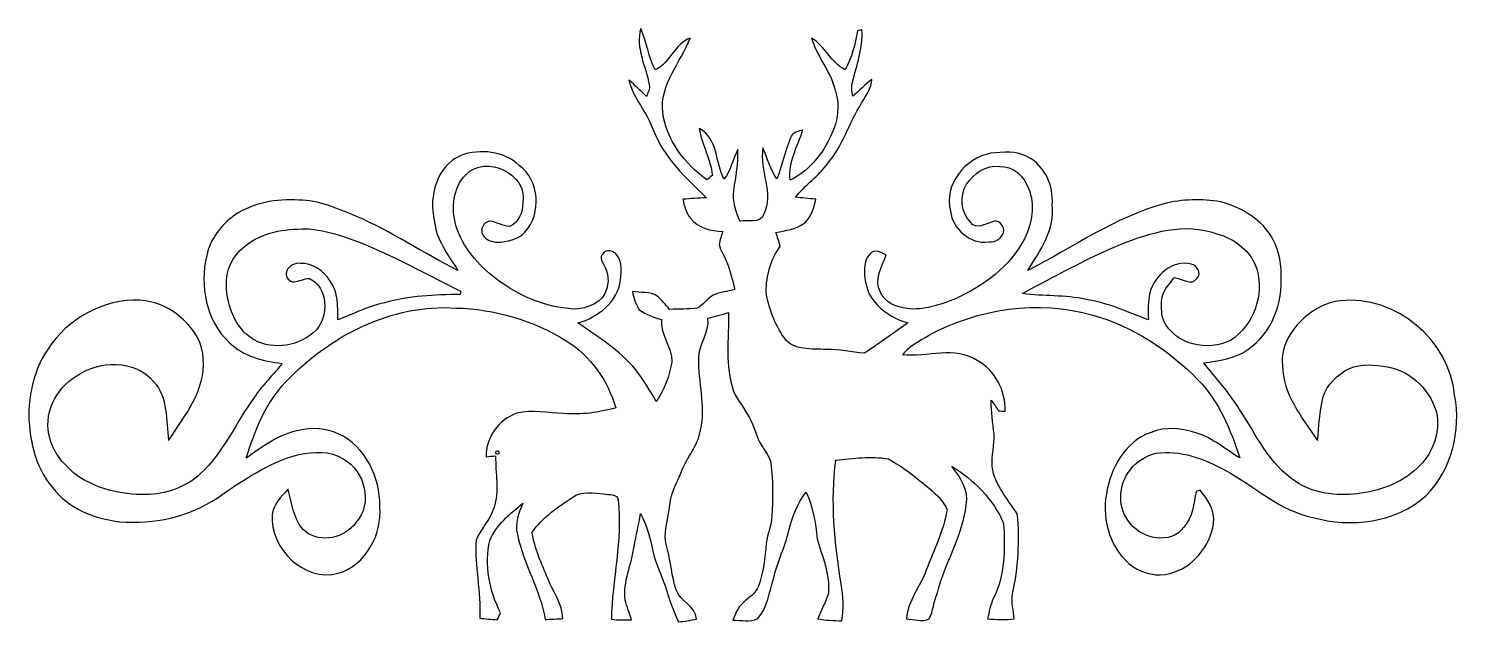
# Model space of a CAD drawing. Header units: centimetres. Extents: x -15.6 to 16.2, y -7.2 to 6.
import ezdxf

# ---------------------------------------------------------------- set-up
doc = ezdxf.new("R2010")
doc.units = ezdxf.units.CM
doc.header["$MEASUREMENT"] = 0
doc.layers.add('Layer 1', color=7, linetype='Continuous')

msp = doc.modelspace()

# ---------------------------------------------------------------- linework, layer by layer
at = {"layer": 'Layer 1', "color": 251}
for points, knots in [([(-1.86902, 4.7244), (-1.93746, 5.13503), (-2.18299, 5.54814), (-2.05493, 5.97182), (-2.05493, 5.97182), (-1.92687, 5.67302), (-1.88419, 5.34494), (-1.73284, 5.0546), (-1.73284, 5.0546), (-1.40547, 5.21476), (-1.30669, 5.63951), (-0.95991, 5.76121), (-0.95991, 5.76121), (-1.16946, 5.2137), (-1.63618, 4.73992), (-1.56774, 4.11057), (-1.56774, 4.11057), (-1.48484, 3.4985), (-1.07774, 2.97145), (-0.58808, 2.61585), (-0.58808, 2.61585), (-0.54786, 2.64689), (-0.50729, 2.67794), (-0.46637, 2.70863), (-0.46637, 2.70863), (-0.50483, 3.0734), (-0.69603, 3.39372), (-0.76024, 3.75144), (-0.76024, 3.75144), (-0.33161, 3.54542), (-0.4064, 2.99579), (-0.2099, 2.63031), (-0.2099, 2.63031), (-0.04868, 2.82116), (-0.0187, 3.07693), (0.09913, 3.29071), (0.09913, 3.29071), (0.11642, 2.98344), (0.05503, 2.68288), (0.01023, 2.3809), (0.01023, 2.3809), (-0.02223, 2.14313), (0.04974, 1.90429), (0.15064, 1.69086), (0.15064, 1.69086), (0.31291, 1.73496), (0.58561, 1.63407), (0.66851, 1.83762), (0.66851, 1.83762), (0.91581, 2.32728), (0.55986, 2.82258), (0.65617, 3.32281), (0.65617, 3.32281), (0.75671, 3.09245), (0.82197, 2.84621), (0.96344, 2.63454), (0.96344, 2.63454), (1.09714, 2.94181), (1.13736, 3.2826), (1.28587, 3.58352), (1.28587, 3.58352), (1.33562, 3.67806), (1.44992, 3.69605), (1.54305, 3.72286), (1.54305, 3.72286), (1.42416, 3.35774), (1.21391, 3.00849), (1.26189, 2.6095), (1.26189, 2.6095), (1.72685, 2.82716), (2.03835, 3.26813), (2.22321, 3.7338), (2.22321, 3.7338), (2.34879, 4.03719), (2.35197, 4.39455), (2.23026, 4.69971), (2.23026, 4.69971), (2.1209, 5.07894), (1.83727, 5.38092), (1.73708, 5.76227), (1.73708, 5.76227), (2.03623, 5.58306), (2.16676, 5.21899), (2.47756, 5.05848), (2.47756, 5.05848), (2.62784, 5.32659), (2.70439, 5.62469), (2.75696, 5.92526), (2.75696, 5.92526), (2.78095, 5.93055), (2.82928, 5.94113), (2.85362, 5.94642), (2.85362, 5.94642), (2.88361, 5.54002), (2.73403, 5.15973), (2.64054, 4.77273), (2.64054, 4.77273), (2.61232, 4.67289), (2.62819, 4.56918), (2.65077, 4.46969), (2.65077, 4.46969), (2.79188, 4.59176), (2.91747, 4.73181), (3.06987, 4.84046), (3.06987, 4.84046), (3.06881, 4.64291), (2.93652, 4.48345), (2.84692, 4.31729), (2.84692, 4.31729), (2.56928, 3.88726), (2.43064, 3.3782), (2.09726, 2.98238), (2.09726, 2.98238), (1.88912, 2.69769), (1.59491, 2.49555), (1.36878, 2.22814), (1.36878, 2.22814), (1.52083, 2.21474), (1.67358, 2.20063), (1.82633, 2.18616), (1.82633, 2.18616), (1.79035, 1.98967), (1.73214, 1.77341), (1.5621, 1.64924), (1.5621, 1.64924), (1.38254, 1.51377), (1.15499, 1.49119), (0.94227, 1.44745), (0.94227, 1.44745), (0.97825, 1.34408), (1.01106, 1.24072), (1.03999, 1.13489), (1.03999, 1.13489), (0.82091, 0.84808), (0.73096, 0.48013), (0.72531, 0.12488), (0.72531, 0.12488), (0.78317, -0.2346), (0.91934, -0.58702), (1.1236, -0.889), (1.1236, -0.889), (1.33985, -1.18886), (1.74625, -1.12818), (2.0641, -1.15182), (2.0641, -1.15182), (2.34668, -1.14547), (2.62396, -1.21073), (2.90371, -1.2319), (2.90371, -1.2319), (3.23568, -1.02553), (3.55106, -0.78352), (3.87526, -0.56127), (3.87526, -0.56127), (3.51578, -0.45473), (3.169, -0.23742), (3.00249, 0.11077), (3.00249, 0.11077), (2.93017, 0.31221), (2.88219, 0.53446), (2.92135, 0.74754), (2.92135, 0.74754), (2.94852, 0.87171), (3.02154, 1.01318), (3.15983, 1.0347), (3.15983, 1.0347), (3.24167, 1.02411), (3.3147, 0.98213), (3.38914, 0.94862), (3.38914, 0.94862), (3.30764, 0.68651), (3.10797, 0.39546), (3.26461, 0.12347), (3.26461, 0.12347), (3.35209, -0.11395), (3.61703, -0.21519), (3.84916, -0.24377), (3.84916, -0.24377), (4.22275, -0.28928), (4.58717, -0.15522), (4.93077, -0.02469), (4.93077, -0.02469), (5.5499, 0.26176), (6.14186, 0.68651), (6.45901, 1.30634), (6.45901, 1.30634), (6.62622, 1.64782), (6.70384, 2.06093), (6.55144, 2.42147), (6.55144, 2.42147), (6.45372, 2.6857), (6.21136, 2.93582), (5.90797, 2.90936), (5.90797, 2.90936), (5.60529, 2.95875), (5.33612, 2.7492), (5.17137, 2.51778), (5.17137, 2.51778), (5.01967, 2.25249), (5.05037, 1.88913), (5.26732, 1.66864), (5.26732, 1.66864), (5.38762, 1.49401), (5.59752, 1.64289), (5.75204, 1.6831), (5.75204, 1.6831), (5.8741, 1.74837), (5.98734, 1.61043), (6.00534, 1.49966), (6.00534, 1.49966), (5.9877, 1.33668), (5.83283, 1.21991), (5.66702, 1.23896), (5.66702, 1.23896), (5.25039, 1.17863), (4.87433, 1.52153), (4.81577, 1.92193), (4.81577, 1.92193), (4.66478, 2.50543), (5.14562, 3.10303), (5.71324, 3.20534), (5.71324, 3.20534), (5.98629, 3.23497), (6.29497, 3.2699), (6.54085, 3.1175), (6.54085, 3.1175), (6.92079, 2.92312), (7.10741, 2.47685), (7.07743, 2.06446), (7.07743, 2.06446), (7.14798, 1.51201), (6.81143, 1.04458), (6.53556, 0.6029), (6.53556, 0.6029), (7.53427, 1.10949), (8.46455, 1.78188), (9.55604, 2.08421), (9.55604, 2.08421), (9.96386, 2.18793), (10.39566, 2.19534), (10.81017, 2.1276), (10.81017, 2.1276), (11.23985, 2.0126), (11.66424, 1.78153), (11.91225, 1.40053), (11.91225, 1.40053), (12.08052, 1.13665), (12.16836, 0.82621), (12.15531, 0.51223), (12.15531, 0.51223), (12.20505, -0.11465), (11.95211, -0.79657), (11.41518, -1.15006), (11.41518, -1.15006), (11.13896, -1.36701), (10.77313, -1.39383), (10.43975, -1.45027), (10.43975, -1.45027), (10.70963, -1.79246), (11.01196, -2.11032), (11.23632, -2.48708), (11.23632, -2.48708), (11.60709, -3.04341), (11.89002, -3.69641), (12.47105, -4.07353), (12.47105, -4.07353), (12.86263, -4.35963), (13.37733, -4.40126), (13.84547, -4.35716), (13.84547, -4.35716), (14.32842, -4.29225), (14.82302, -4.12997), (15.18003, -3.78531), (15.18003, -3.78531), (15.49541, -3.49568), (15.67744, -3.04976), (15.62065, -2.62255), (15.62065, -2.62255), (15.50811, -2.08844), (15.05726, -1.63477), (14.51716, -1.53741), (14.51716, -1.53741), (14.24164, -1.48484), (13.9379, -1.46579), (13.67261, -1.57198), (13.67261, -1.57198), (13.40873, -1.70709), (13.16461, -1.9304), (13.08629, -2.22532), (13.08629, -2.22532), (13.0048, -2.534), (12.9988, -2.85503), (12.96599, -3.17112), (12.96599, -3.17112), (12.62345, -2.66171), (12.19376, -2.14736), (12.18847, -1.50001), (12.18847, -1.50001), (12.14085, -1.09643), (12.37333, -0.7172), (12.65943, -0.45367), (12.65943, -0.45367), (12.89156, -0.2607), (13.16461, -0.0956), (13.47294, -0.0702), (13.47294, -0.0702), (14.69143, 0.06809), (15.9004, -0.94862), (16.00906, -2.16429), (16.00906, -2.16429), (16.15757, -2.95169), (15.94414, -3.82411), (15.37159, -4.39984), (15.37159, -4.39984), (14.70519, -5.00309), (13.70365, -5.11281), (12.86157, -4.88244), (12.86157, -4.88244), (12.11968, -4.73004), (11.56441, -4.18006), (10.9153, -3.83258), (10.9153, -3.83258), (10.45175, -3.57258), (9.92011, -3.37891), (9.38107, -3.45687), (9.38107, -3.45687), (8.94221, -3.55424), (8.58485, -3.97087), (8.60037, -4.42736), (8.60037, -4.42736), (8.57814, -4.86586), (8.94539, -5.28638), (9.38036, -5.33153), (9.38036, -5.33153), (9.60332, -5.36575), (9.86861, -5.29272), (9.99631, -5.09376), (9.99631, -5.09376), (10.19881, -4.88244), (10.21539, -4.57729), (10.26901, -4.30636), (10.26901, -4.30636), (10.29159, -4.2986), (10.33639, -4.28272), (10.35861, -4.27496), (10.35861, -4.27496), (10.5343, -4.47993), (10.69058, -4.73251), (10.65671, -5.01544), (10.65671, -5.01544), (10.57592, -5.52309), (10.19845, -6.00428), (9.68481, -6.12211), (9.68481, -6.12211), (9.40999, -6.20571), (9.1119, -6.12246), (8.87307, -5.97817), (8.87307, -5.97817), (8.376, -5.61799), (8.17316, -4.95194), (8.27793, -4.36104), (8.27793, -4.36104), (8.36754, -3.78919), (8.69668, -3.19123), (9.26959, -2.99156), (9.26959, -2.99156), (9.59273, -2.86103), (9.96456, -2.89666), (10.29017, -3.00637), (10.29017, -3.00637), (10.64331, -3.12244), (10.92764, -3.37361), (11.24303, -3.56059), (11.24303, -3.56059), (11.03665, -2.93441), (10.78089, -2.30364), (10.31099, -1.82457), (10.31099, -1.82457), (9.66717, -1.1684), (8.87201, -0.635), (7.97877, -0.39017), (7.97877, -0.39017), (6.76522, -0.04198), (5.43172, -0.24024), (4.33035, -0.83926), (4.33035, -0.83926), (4.12715, -0.96661), (3.89643, -1.0728), (3.75109, -1.27106), (3.75109, -1.27106), (4.30283, -1.32962), (4.9149, -1.06821), (5.41373, -1.39629), (5.41373, -1.39629), (5.81413, -1.61749), (6.04626, -2.07081), (6.03074, -2.52377), (6.03074, -2.52377), (5.98276, -2.52024), (5.93513, -2.51672), (5.88786, -2.51354), (5.88786, -2.51354), (5.8353, -2.43205), (5.78132, -2.35162), (5.71959, -2.27718), (5.71959, -2.27718), (5.71782, -2.53012), (5.76439, -2.77848), (5.78485, -3.03001), (5.78485, -3.03001), (5.79614, -3.27131), (5.73052, -3.51084), (5.74428, -3.7525), (5.74428, -3.7525), (5.80319, -4.16172), (6.08612, -4.47146), (6.30132, -4.80342), (6.30132, -4.80342), (6.36094, -5.39256), (6.32389, -5.99581), (6.19584, -6.57472), (6.19584, -6.57472), (6.16373, -6.76169), (6.21877, -6.94831), (6.23323, -7.13493), (6.23323, -7.13493), (6.03638, -7.14939), (5.83812, -7.1501), (5.64197, -7.13176), (5.64197, -7.13176), (5.67584, -6.97971), (5.70689, -6.82519), (5.76862, -6.68161), (5.76862, -6.68161), (6.03179, -6.17326), (6.03285, -5.5686), (5.99546, -5.01333), (5.99546, -5.01333), (5.77779, -4.47851), (5.33259, -4.04601), (4.84893, -3.74297), (4.84893, -3.74297), (5.03484, -3.99309), (5.23593, -4.26649), (5.16855, -4.6041), (5.16855, -4.6041), (5.08388, -5.29237), (4.69547, -5.89068), (4.5272, -6.55673), (4.5272, -6.55673), (4.43971, -6.74088), (4.44324, -6.95678), (4.34481, -7.13458), (4.34481, -7.13458), (4.18959, -7.20972), (4.0065, -7.13881), (3.84069, -7.13352), (3.84069, -7.13352), (3.87174, -6.72959), (4.14867, -6.41667), (4.28202, -6.04802), (4.28202, -6.04802), (4.45311, -5.60952), (4.66337, -5.17984), (4.74169, -4.71241), (4.74169, -4.71241), (4.67289, -4.51767), (4.50991, -4.37974), (4.35928, -4.24815), (4.35928, -4.24815), (4.07106, -4.00368), (3.77296, -3.76273), (3.43958, -3.58281), (3.43958, -3.58281), (3.05435, -3.5052), (2.65994, -3.57752), (2.27365, -3.60998), (2.27365, -3.60998), (2.15512, -4.52649), (2.24049, -5.45006), (2.39324, -6.35635), (2.39324, -6.35635), (2.4444, -6.62728), (2.44475, -6.90457), (2.40841, -7.17762), (2.40841, -7.17762), (2.22885, -7.16527), (2.04858, -7.16527), (1.87219, -7.13105), (1.87219, -7.13105), (1.9491, -6.94267), (2.04611, -6.76204), (2.10961, -6.56872), (2.10961, -6.56872), (2.14806, -6.14574), (1.97309, -5.74993), (1.85773, -5.35376), (1.85773, -5.35376), (1.82668, -4.99851), (1.76283, -4.64361), (1.61325, -4.31765), (1.61325, -4.31765), (1.42064, -4.566), (1.30598, -4.86798), (1.22837, -5.17031), (1.22837, -5.17031), (1.15358, -5.53297), (0.97296, -5.86211), (0.89429, -6.22441), (0.89429, -6.22441), (0.79551, -6.53274), (0.75847, -6.88411), (0.53693, -7.13352), (0.53693, -7.13352), (0.36759, -7.20654), (0.1711, -7.15927), (-0.00917, -7.15998), (-0.00917, -7.15998), (0.04304, -7.02204), (0.10125, -6.87846), (0.21378, -6.77757), (0.21378, -6.77757), (0.33267, -6.66186), (0.49812, -6.57542), (0.55492, -6.40927), (0.55492, -6.40927), (0.66604, -6.10129), (0.70062, -5.77356), (0.73025, -5.45006), (0.73025, -5.45006), (0.74859, -5.2451), (0.85196, -5.05777), (0.85231, -4.84964), (0.85231, -4.84964), (0.87277, -4.46193), (0.8823, -4.07035), (0.82973, -3.68476), (0.82973, -3.68476), (0.81774, -3.53131), (0.70097, -3.41806), (0.63253, -3.28895), (0.63253, -3.28895), (0.50941, -3.09739), (0.46567, -2.86914), (0.35595, -2.67088), (0.35595, -2.67088), (0.25753, -2.46133), (0.09419, -2.28988), (0.00353, -2.07716), (0.00353, -2.07716), (-0.19509, -1.51377), (-0.1016, -0.91264), (-0.10654, -0.32949), (-0.10654, -0.32949), (-0.25788, -0.37677), (-0.40993, -0.42228), (-0.56444, -0.45508), (-0.56444, -0.45508), (-0.52388, -0.77082), (-0.76306, -1.0287), (-0.77047, -1.33879), (-0.77047, -1.33879), (-0.77788, -1.87184), (-0.60466, -2.41124), (-0.7306, -2.94181), (-0.7306, -2.94181), (-0.78176, -3.28577), (-1.03046, -3.54224), (-1.15288, -3.85727), (-1.15288, -3.85727), (-1.24848, -4.10034), (-1.38183, -4.33246), (-1.40723, -4.59775), (-1.40723, -4.59775), (-1.44463, -4.91596), (-1.5808, -5.24651), (-1.4672, -5.56507), (-1.4672, -5.56507), (-1.38571, -5.86952), (-1.37372, -6.19019), (-1.26824, -6.48794), (-1.26824, -6.48794), (-1.18851, -6.75322), (-0.83467, -6.84318), (-0.81668, -7.13916), (-0.81668, -7.13916), (-0.95038, -7.16456), (-1.08514, -7.18432), (-1.22026, -7.19949), (-1.22026, -7.19949), (-1.36208, -6.90668), (-1.44498, -6.59059), (-1.55857, -6.28756), (-1.55857, -6.28756), (-1.63407, -6.06884), (-1.74766, -5.86246), (-1.7847, -5.63174), (-1.7847, -5.63174), (-1.83868, -5.34282), (-1.92828, -5.05954), (-2.05811, -4.79566), (-2.05811, -4.79566), (-2.09621, -5.04014), (-2.16394, -5.27826), (-2.20133, -5.52274), (-2.20133, -5.52274), (-2.25848, -5.92173), (-2.45674, -6.30308), (-2.4003, -6.71513), (-2.4003, -6.71513), (-2.36502, -6.8647), (-2.30364, -7.00793), (-2.26131, -7.1561), (-2.26131, -7.1561), (-2.41088, -7.15574), (-2.56046, -7.15927), (-2.70898, -7.14057), (-2.70898, -7.14057), (-2.69099, -6.25722), (-2.4578, -5.38198), (-2.55905, -4.49721), (-2.55905, -4.49721), (-2.56152, -4.34411), (-2.78836, -4.38221), (-2.87514, -4.35786), (-2.87514, -4.35786), (-3.10762, -4.3494), (-3.37009, -4.27708), (-3.57223, -4.43477), (-3.57223, -4.43477), (-3.89961, -4.65314), (-4.23792, -4.88209), (-4.46758, -5.20771), (-4.46758, -5.20771), (-4.4136, -5.5686), (-4.25944, -5.90338), (-4.12044, -6.23817), (-4.12044, -6.23817), (-4.00121, -6.53097), (-3.79236, -6.79591), (-3.78778, -7.12611), (-3.78778, -7.12611), (-3.88444, -7.1314), (-4.07741, -7.14128), (-4.17407, -7.14657), (-4.17407, -7.14657), (-4.28943, -6.48794), (-4.65843, -5.90973), (-4.79496, -5.2578), (-4.79496, -5.2578), (-4.85599, -5.01227), (-4.76497, -4.7812), (-4.67148, -4.56177), (-4.67148, -4.56177), (-4.94983, -4.79813), (-5.26486, -5.04084), (-5.40703, -5.38974), (-5.40703, -5.38974), (-5.52768, -5.93549), (-5.41937, -6.50875), (-5.16573, -7.00123), (-5.16573, -7.00123), (-5.19183, -7.05167), (-5.21794, -7.10212), (-5.24369, -7.15292), (-5.24369, -7.15292), (-5.37316, -7.14234), (-5.50122, -7.13246), (-5.62963, -7.11588), (-5.62963, -7.11588), (-5.60352, -6.53732), (-5.74181, -5.96441), (-5.71183, -5.38656), (-5.71183, -5.38656), (-5.60917, -5.13539), (-5.40244, -4.93219), (-5.31671, -4.67113), (-5.31671, -4.67113), (-5.19254, -4.29542), (-5.28567, -3.89784), (-5.2772, -3.51226), (-5.2772, -3.51226), (-5.34741, -3.51966), (-5.41726, -3.52743), (-5.48711, -3.53413), (-5.48711, -3.53413), (-5.49698, -3.10974), (-5.20735, -2.6984), (-4.80448, -2.56716), (-4.80448, -2.56716), (-4.4637, -2.48391), (-4.11268, -2.56434), (-3.76837, -2.5714), (-3.76837, -2.5714), (-3.37749, -2.60773), (-2.98626, -2.55341), (-2.61056, -2.44616), (-2.61056, -2.44616), (-2.78871, -1.84044), (-3.16512, -1.29046), (-3.70981, -0.9585), (-3.70981, -0.9585), (-4.43971, -0.50483), (-5.29661, -0.25224), (-6.15527, -0.23072), (-6.15527, -0.23072), (-7.5886, -0.13723), (-8.97714, -0.85125), (-9.93951, -1.87889), (-9.93951, -1.87889), (-10.39001, -2.3435), (-10.6239, -2.95804), (-10.81511, -3.56376), (-10.81511, -3.56376), (-10.45316, -3.31611), (-10.09191, -3.02789), (-9.64847, -2.94958), (-9.64847, -2.94958), (-9.35849, -2.87514), (-9.04593, -2.90583), (-8.77041, -3.02048), (-8.77041, -3.02048), (-8.16928, -3.30165), (-7.8359, -3.99521), (-7.84754, -4.63868), (-7.84754, -4.63868), (-7.79709, -5.25815), (-8.15305, -5.93372), (-8.76935, -6.11999), (-8.76935, -6.11999), (-9.52782, -6.32213), (-10.28806, -5.56613), (-10.23761, -4.82141), (-10.23761, -4.82141), (-10.20904, -4.59176), (-10.03864, -4.41784), (-9.8873, -4.25626), (-9.8873, -4.25626), (-9.78923, -4.57941), (-9.76912, -4.95441), (-9.49995, -5.19571), (-9.49995, -5.19571), (-9.15353, -5.45959), (-8.62083, -5.34035), (-8.37671, -4.99357), (-8.37671, -4.99357), (-7.99677, -4.57623), (-8.17563, -3.83787), (-8.6614, -3.58175), (-8.6614, -3.58175), (-8.94927, -3.3842), (-9.32109, -3.42406), (-9.64565, -3.48368), (-9.64565, -3.48368), (-10.31804, -3.65901), (-10.89519, -4.06188), (-11.46104, -4.44888), (-11.46104, -4.44888), (-12.08723, -4.87645), (-12.86757, -5.03308), (-13.61581, -4.97593), (-13.61581, -4.97593), (-14.18167, -4.90784), (-14.76269, -4.68348), (-15.11582, -4.21569), (-15.11582, -4.21569), (-15.51764, -3.74086), (-15.64217, -3.09421), (-15.64005, -2.48814), (-15.64005, -2.48814), (-15.60583, -2.01859), (-15.49294, -1.53952), (-15.21989, -1.14829), (-15.21989, -1.14829), (-14.77963, -0.47449), (-13.9887, -0.02258), (-13.1759, -0.05398), (-13.1759, -0.05398), (-12.81289, -0.08008), (-12.46717, -0.24342), (-12.20294, -0.49107), (-12.20294, -0.49107), (-11.9701, -0.72143), (-11.76726, -1.01847), (-11.76937, -1.35925), (-11.76937, -1.35925), (-11.70481, -2.05246), (-12.18036, -2.62396), (-12.53561, -3.16936), (-12.53561, -3.16936), (-12.58958, -2.72415), (-12.54619, -2.22215), (-12.86757, -1.8602), (-12.86757, -1.8602), (-13.29373, -1.36666), (-14.08395, -1.38501), (-14.58842, -1.74484), (-14.58842, -1.74484), (-15.04985, -2.01754), (-15.33454, -2.60985), (-15.16768, -3.13478), (-15.16768, -3.13478), (-15.08619, -3.46322), (-14.84595, -3.7271), (-14.58771, -3.93312), (-14.58771, -3.93312), (-14.14427, -4.25027), (-13.58829, -4.37868), (-13.04925, -4.37409), (-13.04925, -4.37409), (-12.60334, -4.37444), (-12.15425, -4.21393), (-11.82723, -3.90701), (-11.82723, -3.90701), (-11.30935, -3.43253), (-11.043, -2.76507), (-10.62955, -2.2098), (-10.62955, -2.2098), (-10.4521, -1.93746), (-10.2108, -1.71662), (-10.0136, -1.45979), (-10.0136, -1.45979), (-10.43587, -1.41323), (-10.87931, -1.30351), (-11.18976, -0.99448), (-11.18976, -0.99448), (-11.70552, -0.51259), (-11.85086, 0.2667), (-11.68964, 0.9331), (-11.68964, 0.9331), (-11.61838, 1.30175), (-11.36721, 1.61008), (-11.07405, 1.83162), (-11.07405, 1.83162), (-10.65636, 2.1022), (-10.14201, 2.20098), (-9.64953, 2.1657), (-9.64953, 2.1657), (-9.20291, 2.16218), (-8.7884, 1.97908), (-8.38341, 1.81116), (-8.38341, 1.81116), (-7.59143, 1.47743), (-6.88305, 0.98108), (-6.11329, 0.6036), (-6.11329, 0.6036), (-6.33624, 0.94791), (-6.60047, 1.29187), (-6.63893, 1.71626), (-6.63893, 1.71626), (-6.76204, 2.25002), (-6.59059, 2.92135), (-6.04767, 3.15524), (-6.04767, 3.15524), (-5.61834, 3.31082), (-5.09693, 3.25473), (-4.75403, 2.93546), (-4.75403, 2.93546), (-4.29895, 2.59539), (-4.25203, 1.86655), (-4.62774, 1.45274), (-4.62774, 1.45274), (-4.78437, 1.29117), (-5.01615, 1.23225), (-5.23522, 1.23014), (-5.23522, 1.23014), (-5.35693, 1.23896), (-5.49628, 1.27706), (-5.55978, 1.39171), (-5.55978, 1.39171), (-5.63316, 1.50707), (-5.54461, 1.68028), (-5.41267, 1.69898), (-5.41267, 1.69898), (-5.25921, 1.67993), (-5.1248, 1.58715), (-4.96746, 1.58044), (-4.96746, 1.58044), (-4.77026, 1.66934), (-4.66796, 1.89054), (-4.67536, 2.09938), (-4.67536, 2.09938), (-4.5466, 2.7372), (-5.49945, 3.19617), (-5.93796, 2.72768), (-5.93796, 2.72768), (-6.23111, 2.43805), (-6.26075, 1.98261), (-6.16021, 1.60408), (-6.16021, 1.60408), (-6.01733, 1.11548), (-5.6575, 0.72319), (-5.26486, 0.41487), (-5.26486, 0.41487), (-4.76744, 0.04128), (-4.17195, -0.21943), (-3.54506, -0.25329), (-3.54506, -0.25329), (-3.24803, -0.25329), (-2.88361, -0.11642), (-2.81199, 0.20496), (-2.81199, 0.20496), (-2.7365, 0.41487), (-2.8127, 0.62759), (-2.91853, 0.81104), (-2.91853, 0.81104), (-3.0039, 0.9398), (-2.80705, 1.10031), (-2.68534, 1.02059), (-2.68534, 1.02059), (-2.45886, 0.91017), (-2.48179, 0.5969), (-2.50578, 0.39123), (-2.50578, 0.39123), (-2.5654, -0.09913), (-3.0039, -0.43533), (-3.45264, -0.56162), (-3.45264, -0.56162), (-2.99791, -0.87383), (-2.52166, -1.17158), (-2.16641, -1.60232), (-2.16641, -1.60232), (-1.99355, -1.82069), (-1.85702, -2.06446), (-1.71379, -2.30293), (-1.71379, -2.30293), (-1.524, -2.04717), (-1.41887, -1.73531), (-1.36913, -1.42346), (-1.36913, -1.42346), (-1.35573, -1.09396), (-1.64218, -0.81915), (-1.59209, -0.48824), (-1.59209, -0.48824), (-1.76883, -0.43533), (-1.94839, -0.37747), (-2.09515, -0.2607), (-2.09515, -0.2607), (-2.17064, -0.14005), (-2.22003, -0.00529), (-2.23979, 0.13511), (-2.23979, 0.13511), (-2.06269, 0.09843), (-1.84961, 0.14746), (-1.69192, 0.03598), (-1.69192, 0.03598), (-1.59032, -0.05221), (-1.50566, -0.16016), (-1.41499, -0.26106), (-1.41499, -0.26106), (-1.21179, -0.25647), (-1.00753, -0.25576), (-0.80504, -0.23319), (-0.80504, -0.23319), (-0.66816, -0.15981), (-0.57926, -0.02434), (-0.44768, 0.05539), (-0.44768, 0.05539), (-0.29669, 0.12277), (-0.12771, 0.13264), (0.02963, 0.18203), (0.02963, 0.18203), (-0.01729, 0.38594), (-0.07267, 0.58843), (-0.14358, 0.78493), (-0.14358, 0.78493), (-0.19297, 0.92075), (-0.28857, 1.03893), (-0.31538, 1.18181), (-0.31538, 1.18181), (-0.30621, 1.28094), (-0.26282, 1.37231), (-0.23495, 1.4665), (-0.23495, 1.4665), (-0.49706, 1.4799), (-0.78564, 1.54199), (-0.95215, 1.76424), (-0.95215, 1.76424), (-1.05163, 1.88242), (-1.0922, 2.03553), (-1.12148, 2.18405), (-1.12148, 2.18405), (-0.94756, 2.19639), (-0.77258, 2.20627), (-0.59796, 2.21862), (-0.59796, 2.21862), (-1.05974, 2.661), (-1.5427, 3.1115), (-1.77906, 3.72286), (-1.77906, 3.72286), (-1.92052, 4.11163), (-2.21968, 4.42771), (-2.32093, 4.83129), (-2.32093, 4.83129), (-2.18511, 4.71629), (-2.05916, 4.58964), (-1.92864, 4.46864), (-1.92864, 4.46864), (-1.89653, 4.54978), (-1.84891, 4.63444), (-1.86902, 4.7244), (-1.86902, 4.7244), (-1.86902, 4.7244), (-1.86902, 4.7244), (-1.86902, 4.7244)], [0, 0, 0, 0, 0.00396825, 0.00396825, 0.00396825, 0.00396825, 0.00793651, 0.00793651, 0.00793651, 0.00793651, 0.01190476, 0.01190476, 0.01190476, 0.01190476, 0.01587302, 0.01587302, 0.01587302, 0.01587302, 0.01984127, 0.01984127, 0.01984127, 0.01984127, 0.02380952, 0.02380952, 0.02380952, 0.02380952, 0.02777778, 0.02777778, 0.02777778, 0.02777778, 0.03174603, 0.03174603, 0.03174603, 0.03174603, 0.03571429, 0.03571429, 0.03571429, 0.03571429, 0.03968254, 0.03968254, 0.03968254, 0.03968254, 0.04365079, 0.04365079, 0.04365079, 0.04365079, 0.04761905, 0.04761905, 0.04761905, 0.04761905, 0.0515873, 0.0515873, 0.0515873, 0.0515873, 0.05555556, 0.05555556, 0.05555556, 0.05555556, 0.05952381, 0.05952381, 0.05952381, 0.05952381, 0.06349206, 0.06349206, 0.06349206, 0.06349206, 0.06746032, 0.06746032, 0.06746032, 0.06746032, 0.07142857, 0.07142857, 0.07142857, 0.07142857, 0.07539683, 0.07539683, 0.07539683, 0.07539683, 0.07936508, 0.07936508, 0.07936508, 0.07936508, 0.08333333, 0.08333333, 0.08333333, 0.08333333, 0.08730159, 0.08730159, 0.08730159, 0.08730159, 0.09126984, 0.09126984, 0.09126984, 0.09126984, 0.0952381, 0.0952381, 0.0952381, 0.0952381, 0.09920635, 0.09920635, 0.09920635, 0.09920635, 0.1031746, 0.1031746, 0.1031746, 0.1031746, 0.10714286, 0.10714286, 0.10714286, 0.10714286, 0.11111111, 0.11111111, 0.11111111, 0.11111111, 0.11507937, 0.11507937, 0.11507937, 0.11507937, 0.11904762, 0.11904762, 0.11904762, 0.11904762, 0.12301587, 0.12301587, 0.12301587, 0.12301587, 0.12698413, 0.12698413, 0.12698413, 0.12698413, 0.13095238, 0.13095238, 0.13095238, 0.13095238, 0.13492063, 0.13492063, 0.13492063, 0.13492063, 0.13888889, 0.13888889, 0.13888889, 0.13888889, 0.14285714, 0.14285714, 0.14285714, 0.14285714, 0.1468254, 0.1468254, 0.1468254, 0.1468254, 0.15079365, 0.15079365, 0.15079365, 0.15079365, 0.1547619, 0.1547619, 0.1547619, 0.1547619, 0.15873016, 0.15873016, 0.15873016, 0.15873016, 0.16269841, 0.16269841, 0.16269841, 0.16269841, 0.16666667, 0.16666667, 0.16666667, 0.16666667, 0.17063492, 0.17063492, 0.17063492, 0.17063492, 0.17460317, 0.17460317, 0.17460317, 0.17460317, 0.17857143, 0.17857143, 0.17857143, 0.17857143, 0.18253968, 0.18253968, 0.18253968, 0.18253968, 0.18650794, 0.18650794, 0.18650794, 0.18650794, 0.19047619, 0.19047619, 0.19047619, 0.19047619, 0.19444444, 0.19444444, 0.19444444, 0.19444444, 0.1984127, 0.1984127, 0.1984127, 0.1984127, 0.20238095, 0.20238095, 0.20238095, 0.20238095, 0.20634921, 0.20634921, 0.20634921, 0.20634921, 0.21031746, 0.21031746, 0.21031746, 0.21031746, 0.21428571, 0.21428571, 0.21428571, 0.21428571, 0.21825397, 0.21825397, 0.21825397, 0.21825397, 0.22222222, 0.22222222, 0.22222222, 0.22222222, 0.22619048, 0.22619048, 0.22619048, 0.22619048, 0.23015873, 0.23015873, 0.23015873, 0.23015873, 0.23412698, 0.23412698, 0.23412698, 0.23412698, 0.23809524, 0.23809524, 0.23809524, 0.23809524, 0.24206349, 0.24206349, 0.24206349, 0.24206349, 0.24603175, 0.24603175, 0.24603175, 0.24603175, 0.25, 0.25, 0.25, 0.25, 0.25396825, 0.25396825, 0.25396825, 0.25396825, 0.25793651, 0.25793651, 0.25793651, 0.25793651, 0.26190476, 0.26190476, 0.26190476, 0.26190476, 0.26587302, 0.26587302, 0.26587302, 0.26587302, 0.26984127, 0.26984127, 0.26984127, 0.26984127, 0.27380952, 0.27380952, 0.27380952, 0.27380952, 0.27777778, 0.27777778, 0.27777778, 0.27777778, 0.28174603, 0.28174603, 0.28174603, 0.28174603, 0.28571429, 0.28571429, 0.28571429, 0.28571429, 0.28968254, 0.28968254, 0.28968254, 0.28968254, 0.29365079, 0.29365079, 0.29365079, 0.29365079, 0.29761905, 0.29761905, 0.29761905, 0.29761905, 0.3015873, 0.3015873, 0.3015873, 0.3015873, 0.30555556, 0.30555556, 0.30555556, 0.30555556, 0.30952381, 0.30952381, 0.30952381, 0.30952381, 0.31349206, 0.31349206, 0.31349206, 0.31349206, 0.31746032, 0.31746032, 0.31746032, 0.31746032, 0.32142857, 0.32142857, 0.32142857, 0.32142857, 0.32539683, 0.32539683, 0.32539683, 0.32539683, 0.32936508, 0.32936508, 0.32936508, 0.32936508, 0.33333333, 0.33333333, 0.33333333, 0.33333333, 0.33730159, 0.33730159, 0.33730159, 0.33730159, 0.34126984, 0.34126984, 0.34126984, 0.34126984, 0.3452381, 0.3452381, 0.3452381, 0.3452381, 0.34920635, 0.34920635, 0.34920635, 0.34920635, 0.3531746, 0.3531746, 0.3531746, 0.3531746, 0.35714286, 0.35714286, 0.35714286, 0.35714286, 0.36111111, 0.36111111, 0.36111111, 0.36111111, 0.36507937, 0.36507937, 0.36507937, 0.36507937, 0.36904762, 0.36904762, 0.36904762, 0.36904762, 0.37301587, 0.37301587, 0.37301587, 0.37301587, 0.37698413, 0.37698413, 0.37698413, 0.37698413, 0.38095238, 0.38095238, 0.38095238, 0.38095238, 0.38492063, 0.38492063, 0.38492063, 0.38492063, 0.38888889, 0.38888889, 0.38888889, 0.38888889, 0.39285714, 0.39285714, 0.39285714, 0.39285714, 0.3968254, 0.3968254, 0.3968254, 0.3968254, 0.40079365, 0.40079365, 0.40079365, 0.40079365, 0.4047619, 0.4047619, 0.4047619, 0.4047619, 0.40873016, 0.40873016, 0.40873016, 0.40873016, 0.41269841, 0.41269841, 0.41269841, 0.41269841, 0.41666667, 0.41666667, 0.41666667, 0.41666667, 0.42063492, 0.42063492, 0.42063492, 0.42063492, 0.42460317, 0.42460317, 0.42460317, 0.42460317, 0.42857143, 0.42857143, 0.42857143, 0.42857143, 0.43253968, 0.43253968, 0.43253968, 0.43253968, 0.43650794, 0.43650794, 0.43650794, 0.43650794, 0.44047619, 0.44047619, 0.44047619, 0.44047619, 0.44444444, 0.44444444, 0.44444444, 0.44444444, 0.4484127, 0.4484127, 0.4484127, 0.4484127, 0.45238095, 0.45238095, 0.45238095, 0.45238095, 0.45634921, 0.45634921, 0.45634921, 0.45634921, 0.46031746, 0.46031746, 0.46031746, 0.46031746, 0.46428571, 0.46428571, 0.46428571, 0.46428571, 0.46825397, 0.46825397, 0.46825397, 0.46825397, 0.47222222, 0.47222222, 0.47222222, 0.47222222, 0.47619048, 0.47619048, 0.47619048, 0.47619048, 0.48015873, 0.48015873, 0.48015873, 0.48015873, 0.48412698, 0.48412698, 0.48412698, 0.48412698, 0.48809524, 0.48809524, 0.48809524, 0.48809524, 0.49206349, 0.49206349, 0.49206349, 0.49206349, 0.49603175, 0.49603175, 0.49603175, 0.49603175, 0.5, 0.5, 0.5, 0.5, 0.50396825, 0.50396825, 0.50396825, 0.50396825, 0.50793651, 0.50793651, 0.50793651, 0.50793651, 0.51190476, 0.51190476, 0.51190476, 0.51190476, 0.51587302, 0.51587302, 0.51587302, 0.51587302, 0.51984127, 0.51984127, 0.51984127, 0.51984127, 0.52380952, 0.52380952, 0.52380952, 0.52380952, 0.52777778, 0.52777778, 0.52777778, 0.52777778, 0.53174603, 0.53174603, 0.53174603, 0.53174603, 0.53571429, 0.53571429, 0.53571429, 0.53571429, 0.53968254, 0.53968254, 0.53968254, 0.53968254, 0.54365079, 0.54365079, 0.54365079, 0.54365079, 0.54761905, 0.54761905, 0.54761905, 0.54761905, 0.5515873, 0.5515873, 0.5515873, 0.5515873, 0.55555556, 0.55555556, 0.55555556, 0.55555556, 0.55952381, 0.55952381, 0.55952381, 0.55952381, 0.56349206, 0.56349206, 0.56349206, 0.56349206, 0.56746032, 0.56746032, 0.56746032, 0.56746032, 0.57142857, 0.57142857, 0.57142857, 0.57142857, 0.57539683, 0.57539683, 0.57539683, 0.57539683, 0.57936508, 0.57936508, 0.57936508, 0.57936508, 0.58333333, 0.58333333, 0.58333333, 0.58333333, 0.58730159, 0.58730159, 0.58730159, 0.58730159, 0.59126984, 0.59126984, 0.59126984, 0.59126984, 0.5952381, 0.5952381, 0.5952381, 0.5952381, 0.59920635, 0.59920635, 0.59920635, 0.59920635, 0.6031746, 0.6031746, 0.6031746, 0.6031746, 0.60714286, 0.60714286, 0.60714286, 0.60714286, 0.61111111, 0.61111111, 0.61111111, 0.61111111, 0.61507937, 0.61507937, 0.61507937, 0.61507937, 0.61904762, 0.61904762, 0.61904762, 0.61904762, 0.62301587, 0.62301587, 0.62301587, 0.62301587, 0.62698413, 0.62698413, 0.62698413, 0.62698413, 0.63095238, 0.63095238, 0.63095238, 0.63095238, 0.63492063, 0.63492063, 0.63492063, 0.63492063, 0.63888889, 0.63888889, 0.63888889, 0.63888889, 0.64285714, 0.64285714, 0.64285714, 0.64285714, 0.6468254, 0.6468254, 0.6468254, 0.6468254, 0.65079365, 0.65079365, 0.65079365, 0.65079365, 0.6547619, 0.6547619, 0.6547619, 0.6547619, 0.65873016, 0.65873016, 0.65873016, 0.65873016, 0.66269841, 0.66269841, 0.66269841, 0.66269841, 0.66666667, 0.66666667, 0.66666667, 0.66666667, 0.67063492, 0.67063492, 0.67063492, 0.67063492, 0.67460317, 0.67460317, 0.67460317, 0.67460317, 0.67857143, 0.67857143, 0.67857143, 0.67857143, 0.68253968, 0.68253968, 0.68253968, 0.68253968, 0.68650794, 0.68650794, 0.68650794, 0.68650794, 0.69047619, 0.69047619, 0.69047619, 0.69047619, 0.69444444, 0.69444444, 0.69444444, 0.69444444, 0.6984127, 0.6984127, 0.6984127, 0.6984127, 0.70238095, 0.70238095, 0.70238095, 0.70238095, 0.70634921, 0.70634921, 0.70634921, 0.70634921, 0.71031746, 0.71031746, 0.71031746, 0.71031746, 0.71428571, 0.71428571, 0.71428571, 0.71428571, 0.71825397, 0.71825397, 0.71825397, 0.71825397, 0.72222222, 0.72222222, 0.72222222, 0.72222222, 0.72619048, 0.72619048, 0.72619048, 0.72619048, 0.73015873, 0.73015873, 0.73015873, 0.73015873, 0.73412698, 0.73412698, 0.73412698, 0.73412698, 0.73809524, 0.73809524, 0.73809524, 0.73809524, 0.74206349, 0.74206349, 0.74206349, 0.74206349, 0.74603175, 0.74603175, 0.74603175, 0.74603175, 0.75, 0.75, 0.75, 0.75, 0.75396825, 0.75396825, 0.75396825, 0.75396825, 0.75793651, 0.75793651, 0.75793651, 0.75793651, 0.76190476, 0.76190476, 0.76190476, 0.76190476, 0.76587302, 0.76587302, 0.76587302, 0.76587302, 0.76984127, 0.76984127, 0.76984127, 0.76984127, 0.77380952, 0.77380952, 0.77380952, 0.77380952, 0.77777778, 0.77777778, 0.77777778, 0.77777778, 0.78174603, 0.78174603, 0.78174603, 0.78174603, 0.78571429, 0.78571429, 0.78571429, 0.78571429, 0.78968254, 0.78968254, 0.78968254, 0.78968254, 0.79365079, 0.79365079, 0.79365079, 0.79365079, 0.79761905, 0.79761905, 0.79761905, 0.79761905, 0.8015873, 0.8015873, 0.8015873, 0.8015873, 0.80555556, 0.80555556, 0.80555556, 0.80555556, 0.80952381, 0.80952381, 0.80952381, 0.80952381, 0.81349206, 0.81349206, 0.81349206, 0.81349206, 0.81746032, 0.81746032, 0.81746032, 0.81746032, 0.82142857, 0.82142857, 0.82142857, 0.82142857, 0.82539683, 0.82539683, 0.82539683, 0.82539683, 0.82936508, 0.82936508, 0.82936508, 0.82936508, 0.83333333, 0.83333333, 0.83333333, 0.83333333, 0.83730159, 0.83730159, 0.83730159, 0.83730159, 0.84126984, 0.84126984, 0.84126984, 0.84126984, 0.8452381, 0.8452381, 0.8452381, 0.8452381, 0.84920635, 0.84920635, 0.84920635, 0.84920635, 0.8531746, 0.8531746, 0.8531746, 0.8531746, 0.85714286, 0.85714286, 0.85714286, 0.85714286, 0.86111111, 0.86111111, 0.86111111, 0.86111111, 0.86507937, 0.86507937, 0.86507937, 0.86507937, 0.86904762, 0.86904762, 0.86904762, 0.86904762, 0.87301587, 0.87301587, 0.87301587, 0.87301587, 0.87698413, 0.87698413, 0.87698413, 0.87698413, 0.88095238, 0.88095238, 0.88095238, 0.88095238, 0.88492063, 0.88492063, 0.88492063, 0.88492063, 0.88888889, 0.88888889, 0.88888889, 0.88888889, 0.89285714, 0.89285714, 0.89285714, 0.89285714, 0.8968254, 0.8968254, 0.8968254, 0.8968254, 0.90079365, 0.90079365, 0.90079365, 0.90079365, 0.9047619, 0.9047619, 0.9047619, 0.9047619, 0.90873016, 0.90873016, 0.90873016, 0.90873016, 0.91269841, 0.91269841, 0.91269841, 0.91269841, 0.91666667, 0.91666667, 0.91666667, 0.91666667, 0.92063492, 0.92063492, 0.92063492, 0.92063492, 0.92460317, 0.92460317, 0.92460317, 0.92460317, 0.92857143, 0.92857143, 0.92857143, 0.92857143, 0.93253968, 0.93253968, 0.93253968, 0.93253968, 0.93650794, 0.93650794, 0.93650794, 0.93650794, 0.94047619, 0.94047619, 0.94047619, 0.94047619, 0.94444444, 0.94444444, 0.94444444, 0.94444444, 0.9484127, 0.9484127, 0.9484127, 0.9484127, 0.95238095, 0.95238095, 0.95238095, 0.95238095, 0.95634921, 0.95634921, 0.95634921, 0.95634921, 0.96031746, 0.96031746, 0.96031746, 0.96031746, 0.96428571, 0.96428571, 0.96428571, 0.96428571, 0.96825397, 0.96825397, 0.96825397, 0.96825397, 0.97222222, 0.97222222, 0.97222222, 0.97222222, 0.97619048, 0.97619048, 0.97619048, 0.97619048, 0.98015873, 0.98015873, 0.98015873, 0.98015873, 0.98412698, 0.98412698, 0.98412698, 0.98412698, 0.98809524, 0.98809524, 0.98809524, 0.98809524, 0.99206349, 0.99206349, 0.99206349, 0.99206349, 1, 1, 1, 1]), ([(8.59014, 1.18181), (7.84542, 0.86289), (7.12893, 0.48048), (6.42056, 0.08996), (6.42056, 0.08996), (6.88446, 0.02187), (7.36036, 0.06914), (7.82002, -0.04128), (7.82002, -0.04128), (8.30827, -0.11077), (8.75312, -0.32561), (9.21173, -0.49248), (9.21173, -0.49248), (9.20432, -0.2921), (9.19939, -0.0889), (9.2456, 0.1076), (9.2456, 0.1076), (9.34649, 0.49459), (9.7469, 0.8442), (10.16388, 0.74436), (10.16388, 0.74436), (10.29688, 0.72143), (10.39495, 0.54081), (10.29406, 0.4318), (10.29406, 0.4318), (10.17764, 0.24448), (9.94339, 0.43392), (9.78923, 0.4445), (9.78923, 0.4445), (9.66929, 0.28434), (9.50242, 0.12735), (9.50277, -0.08714), (9.50277, -0.08714), (9.51124, -0.22366), (9.48866, -0.37641), (9.54934, -0.50553), (9.54934, -0.50553), (9.79629, -1.04352), (10.53571, -1.20791), (11.03736, -0.94862), (11.03736, -0.94862), (11.53513, -0.62548), (11.78807, 0.04621), (11.62403, 0.61771), (11.62403, 0.61771), (11.50302, 1.02623), (11.12732, 1.30528), (10.7315, 1.41852), (10.7315, 1.41852), (10.02171, 1.67746), (9.26112, 1.44709), (8.59014, 1.18181), (8.59014, 1.18181), (8.59014, 1.18181), (8.59014, 1.18181), (8.59014, 1.18181)], [0, 0, 0, 0, 0.06666667, 0.06666667, 0.06666667, 0.06666667, 0.13333333, 0.13333333, 0.13333333, 0.13333333, 0.2, 0.2, 0.2, 0.2, 0.26666667, 0.26666667, 0.26666667, 0.26666667, 0.33333333, 0.33333333, 0.33333333, 0.33333333, 0.4, 0.4, 0.4, 0.4, 0.46666667, 0.46666667, 0.46666667, 0.46666667, 0.53333333, 0.53333333, 0.53333333, 0.53333333, 0.6, 0.6, 0.6, 0.6, 0.66666667, 0.66666667, 0.66666667, 0.66666667, 0.73333333, 0.73333333, 0.73333333, 0.73333333, 0.8, 0.8, 0.8, 0.8, 0.86666667, 0.86666667, 0.86666667, 0.86666667, 1, 1, 1, 1]), ([(-10.76431, 1.20121), (-11.03348, 1.02129), (-11.24021, 0.72319), (-11.25008, 0.39158), (-11.25008, 0.39158), (-11.27654, -0.1083), (-11.08393, -0.66746), (-10.63837, -0.93698), (-10.63837, -0.93698), (-10.20198, -1.17969), (-9.60931, -1.07527), (-9.26112, -0.72214), (-9.26112, -0.72214), (-8.97396, -0.39934), (-8.99724, 0.22366), (-9.41105, 0.42651), (-9.41105, 0.42651), (-9.52959, 0.42298), (-9.63577, 0.35913), (-9.75289, 0.3489), (-9.75289, 0.3489), (-9.85273, 0.34643), (-9.93281, 0.44838), (-9.92681, 0.54363), (-9.92681, 0.54363), (-9.90212, 0.68474), (-9.75395, 0.77893), (-9.61496, 0.75918), (-9.61496, 0.75918), (-9.33591, 0.77188), (-9.08967, 0.59796), (-8.94821, 0.36724), (-8.94821, 0.36724), (-8.763, 0.12241), (-8.77852, -0.20073), (-8.78311, -0.49142), (-8.78311, -0.49142), (-8.43598, -0.36936), (-8.1086, -0.18838), (-7.74524, -0.11501), (-7.74524, -0.11501), (-7.19878, 0.03951), (-6.6294, 0.06138), (-6.06531, 0.06985), (-6.06531, 0.06985), (-6.06284, 0.08784), (-6.0579, 0.12347), (-6.05578, 0.14111), (-6.05578, 0.14111), (-6.91444, 0.56586), (-7.74665, 1.05728), (-8.6614, 1.35678), (-8.6614, 1.35678), (-8.90094, 1.44498), (-9.15247, 1.49931), (-9.40611, 1.52435), (-9.40611, 1.52435), (-9.87178, 1.53353), (-10.37766, 1.48519), (-10.76431, 1.20121), (-10.76431, 1.20121), (-10.76431, 1.20121), (-10.76431, 1.20121), (-10.76431, 1.20121)], [0, 0, 0, 0, 0.05882353, 0.05882353, 0.05882353, 0.05882353, 0.11764706, 0.11764706, 0.11764706, 0.11764706, 0.17647059, 0.17647059, 0.17647059, 0.17647059, 0.23529412, 0.23529412, 0.23529412, 0.23529412, 0.29411765, 0.29411765, 0.29411765, 0.29411765, 0.35294118, 0.35294118, 0.35294118, 0.35294118, 0.41176471, 0.41176471, 0.41176471, 0.41176471, 0.47058824, 0.47058824, 0.47058824, 0.47058824, 0.52941176, 0.52941176, 0.52941176, 0.52941176, 0.58823529, 0.58823529, 0.58823529, 0.58823529, 0.64705882, 0.64705882, 0.64705882, 0.64705882, 0.70588235, 0.70588235, 0.70588235, 0.70588235, 0.76470588, 0.76470588, 0.76470588, 0.76470588, 0.82352941, 0.82352941, 0.82352941, 0.82352941, 0.88235294, 0.88235294, 0.88235294, 0.88235294, 1, 1, 1, 1]), ([(-5.26803, -3.4103), (-5.28673, -3.46745), (-5.26697, -3.48686), (-5.20947, -3.46886), (-5.20947, -3.46886), (-5.19113, -3.41136), (-5.21088, -3.39161), (-5.26803, -3.4103)], [0, 0, 0, 0, 0.33333333, 0.33333333, 0.33333333, 0.33333333, 1, 1, 1, 1])]:
    msp.add_open_spline(points, degree=3, knots=knots, dxfattribs=at)

doc.saveas('drawing.dxf')
